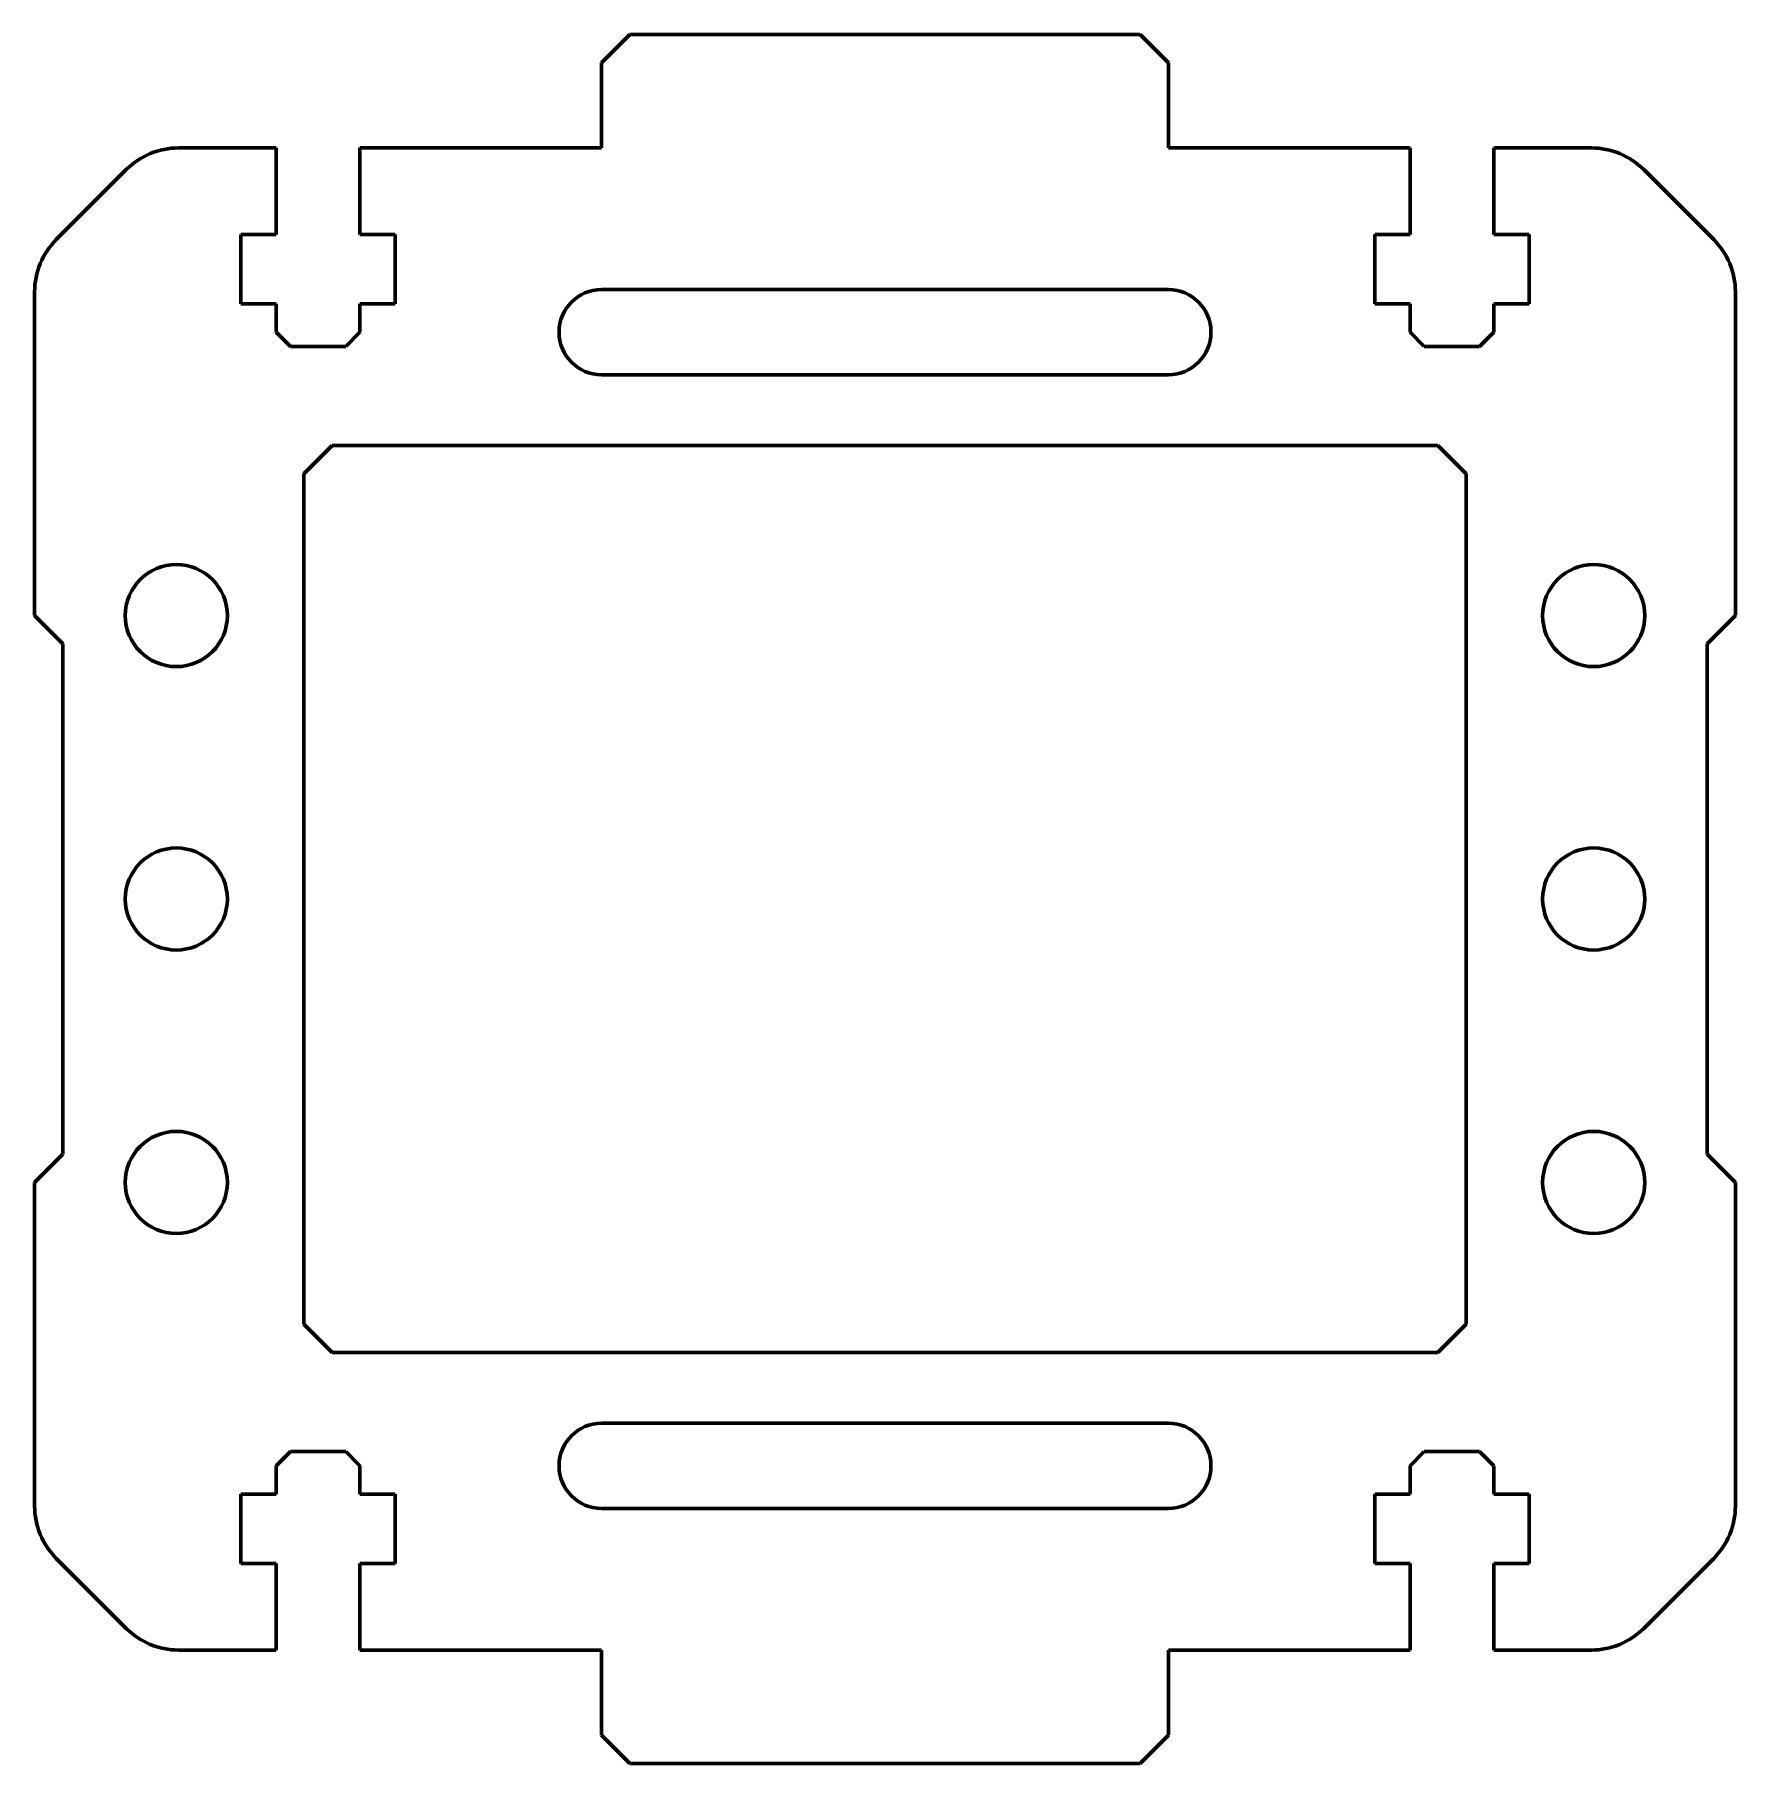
# Model space of a CAD drawing. Header units: millimetres. Extents: x -30 to 30, y -30.5 to 30.5.
import ezdxf

# ---------------------------------------------------------------- set-up
doc = ezdxf.new("R2010")
doc.units = ezdxf.units.MM
doc.linetypes.add('K5LT_BASIC', pattern=[0])
doc.layers.add('Системный слой (1)', color=251, linetype='Continuous')

msp = doc.modelspace()

# ---------------------------------------------------------------- linework, layer by layer
at = {"layer": 'Системный слой (1)', "color": 150, "linetype": 'K5LT_BASIC', "lineweight": 60}
for p, q in [((-9, 30.5), (-10, 29.5)), ((-9, 30.5), (9, 30.5)), ((9, 30.5), (10, 29.5)), ((-10, 26.5), (-10, 29.5)), ((10, 26.5), (10, 29.5)), ((-24.918, 26.5), (-21.475, 26.5)), ((-21.475, 23.45), (-21.475, 26.5)), ((-18.525, 26.5), (-10, 26.5)), ((-18.525, 26.5), (-18.525, 23.45)), ((18.525, 26.5), (10, 26.5)), ((18.525, 26.5), (18.525, 23.45)), ((24.918, 26.5), (21.475, 26.5)), ((21.475, 23.45), (21.475, 26.5)), ((-26.765, 25.735), (-29.235, 23.265)), ((26.765, 25.735), (29.235, 23.265)), ((-22.725, 21), (-22.725, 23.45)), ((-22.725, 23.45), (-21.475, 23.45)), ((-18.525, 23.45), (-17.275, 23.45)), ((-17.275, 23.45), (-17.275, 21)), ((17.275, 23.45), (17.275, 21)), ((18.525, 23.45), (17.275, 23.45)), ((22.725, 23.45), (21.475, 23.45)), ((22.725, 21), (22.725, 23.45)), ((-30, 10), (-30, 21.418)), ((-10, 21.5), (10, 21.5)), ((30, 10), (30, 21.418)), ((-21.475, 21), (-22.725, 21)), ((-21.475, 20), (-21.475, 21)), ((-17.275, 21), (-18.525, 21)), ((-18.525, 21), (-18.525, 20)), ((17.275, 21), (18.525, 21)), ((18.525, 21), (18.525, 20)), ((21.475, 20), (21.475, 21)), ((21.475, 21), (22.725, 21)), ((-21.475, 20), (-20.975, 19.5)), ((-19.025, 19.5), (-18.525, 20)), ((19.025, 19.5), (18.525, 20)), ((21.475, 20), (20.975, 19.5)), ((-19.025, 19.5), (-20.975, 19.5)), ((19.025, 19.5), (20.975, 19.5)), ((10, 18.5), (-10, 18.5)), ((-20.5, 15), (-19.5, 16)), ((-19.5, 16), (19.5, 16)), ((20.5, 15), (19.5, 16)), ((-20.5, -15), (-20.5, 15)), ((20.5, -15), (20.5, 15)), ((-30, 10), (-29, 9)), ((30, 10), (29, 9)), ((-29, 9), (-29, -9)), ((29, -9), (29, 9)), ((-30, -10), (-29, -9)), ((30, -10), (29, -9)), ((-30, -10), (-30, -21.418)), ((30, -10), (30, -21.418)), ((-20.5, -15), (-19.5, -16)), ((20.5, -15), (19.5, -16)), ((-19.5, -16), (19.5, -16)), ((10, -18.5), (-10, -18.5)), ((-21.475, -20), (-20.975, -19.5)), ((-19.025, -19.5), (-20.975, -19.5)), ((-19.025, -19.5), (-18.525, -20)), ((19.025, -19.5), (18.525, -20)), ((19.025, -19.5), (20.975, -19.5)), ((21.475, -20), (20.975, -19.5)), ((-21.475, -20), (-21.475, -21)), ((-18.525, -21), (-18.525, -20)), ((18.525, -21), (18.525, -20)), ((21.475, -20), (21.475, -21)), ((-21.475, -21), (-22.725, -21)), ((-22.725, -21), (-22.725, -23.45)), ((-17.275, -21), (-18.525, -21)), ((-17.275, -23.45), (-17.275, -21)), ((17.275, -21), (18.525, -21)), ((17.275, -23.45), (17.275, -21)), ((21.475, -21), (22.725, -21)), ((22.725, -21), (22.725, -23.45)), ((-10, -21.5), (10, -21.5)), ((-26.765, -25.735), (-29.235, -23.265)), ((-22.725, -23.45), (-21.475, -23.45)), ((-21.475, -23.45), (-21.475, -26.5)), ((-18.525, -26.5), (-18.525, -23.45)), ((-18.525, -23.45), (-17.275, -23.45)), ((18.525, -23.45), (17.275, -23.45)), ((18.525, -26.5), (18.525, -23.45)), ((21.475, -23.45), (21.475, -26.5)), ((22.725, -23.45), (21.475, -23.45)), ((26.765, -25.735), (29.235, -23.265)), ((-24.918, -26.5), (-21.475, -26.5)), ((-18.525, -26.5), (-10, -26.5)), ((-10, -26.5), (-10, -29.5)), ((18.525, -26.5), (10, -26.5)), ((10, -26.5), (10, -29.5)), ((24.918, -26.5), (21.475, -26.5)), ((-9, -30.5), (-10, -29.5)), ((9, -30.5), (10, -29.5)), ((-9, -30.5), (9, -30.5))]:
    msp.add_line(p, q, dxfattribs=at)
for centre in [(-25, 10), (25, 10), (-25, 0), (25, 0), (-25, -10), (25, -10)]:
    msp.add_circle(centre, 1.8, dxfattribs=at)
for centre, radius, start, end in [((-24.918, 23.887), 2.613, 90, 135), ((24.918, 23.887), 2.613, 45, 90), ((-27.387, 21.418), 2.613, 135, 180), ((27.387, 21.418), 2.613, 0, 45), ((-10, 20), 1.5, 90, 270), ((10, 20), 1.5, 270, 90), ((-10, -20), 1.5, 90, 270), ((10, -20), 1.5, 270, 90), ((-27.387, -21.418), 2.613, 180, 225), ((27.387, -21.418), 2.613, 315, 0), ((-24.918, -23.887), 2.613, 225, 270), ((24.918, -23.887), 2.613, 270, 315)]:
    msp.add_arc(centre, radius, start, end, dxfattribs=at)

doc.saveas('drawing.dxf')
